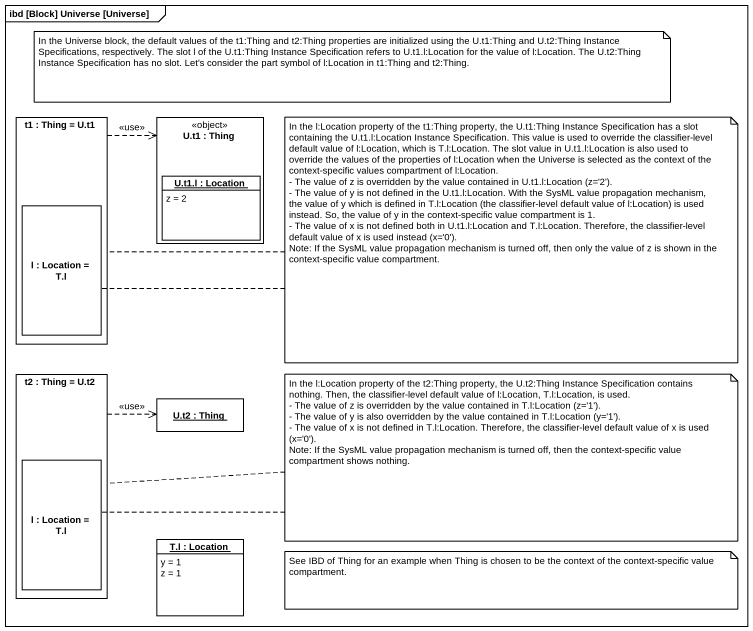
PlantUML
@startuml
mainframe ibd [Block] Universe [Universe]
allowmixing
hide circle
hide empty members
rectangle "t1 : Thing = U.t1" as t1 {
  rectangle "l : Location = T.l" as l
}
rectangle "U.t1 : Thing" as U_t1 <<object>> {
  object "U.t1.l : Location" as U_t1_l {
    z = 2
  }
}
rectangle "t2 : Thing = U.t2" as t2 {
  rectangle "l : Location = T.l" as l_2
}
object "U.t2 : Thing" as U_t2
object "T.l : Location" as T_l {
  y = 1
  z = 1
}
t1 .right.> U_t1 : <<use>>
t2 .right.> U_t2 : <<use>>
note as N1
  In the Universe block, the default values of the t1:Thing and t2:Thing properties are initialized using the U.t1:Thing and U.t2:Thing Instance Specifications, respectively. The slot l of the U.t1:Thing Instance Specification refers to U.t1.l:Location for the value of l:Location. The U.t2:Thing Instance Specification has no slot. Let's consider the part symbol of l:Location in t1:Thing and t2:Thing.
end note
note as N2
  In the l:Location property of the t1:Thing property, the U.t1:Thing Instance Specification has a slot containing the U.t1.l:Location Instance Specification. This value is used to override the classifier-level default value of l:Location, which is T.l:Location. The slot value in U.t1.l:Location is also used to override the values of the properties of l:Location when the Universe is selected as the context of the context-specific values compartment of l:Location.
  - The value of z is overridden by the value contained in U.t1.l:Location (z='2').
  - The value of y is not defined in the U.t1.l:Location. With the SysML value propagation mechanism, the value of y which is defined in T.l:Location (the classifier-level default value of l:Location) is used instead. So, the value of y in the context-specific value compartment is 1.
  - The value of x is not defined both in U.t1.l:Location and T.l:Location. Therefore, the classifier-level default value of x is used instead (x='0').
  Note: If the SysML value propagation mechanism is turned off, then only the value of z is shown in the context-specific value compartment.
end note
N2 .. l
N2 .. t1
note as N3
  In the l:Location property of the t2:Thing property, the U.t2:Thing Instance Specification contains nothing. Then, the classifier-level default value of l:Location, T.l:Location, is used.
  - The value of z is overridden by the value contained in T.l:Location (z='1').
  - The value of y is also overridden by the value contained in T.l:Location (y='1').
  - The value of x is not defined in T.l:Location. Therefore, the classifier-level default value of x is used (x='0').
  Note: If the SysML value propagation mechanism is turned off, then the context-specific value compartment shows nothing.
end note
N3 .. l_2
N3 .. t2
note as N4
  See IBD of Thing for an example when Thing is chosen to be the context of the context-specific value compartment.
end note
@enduml
